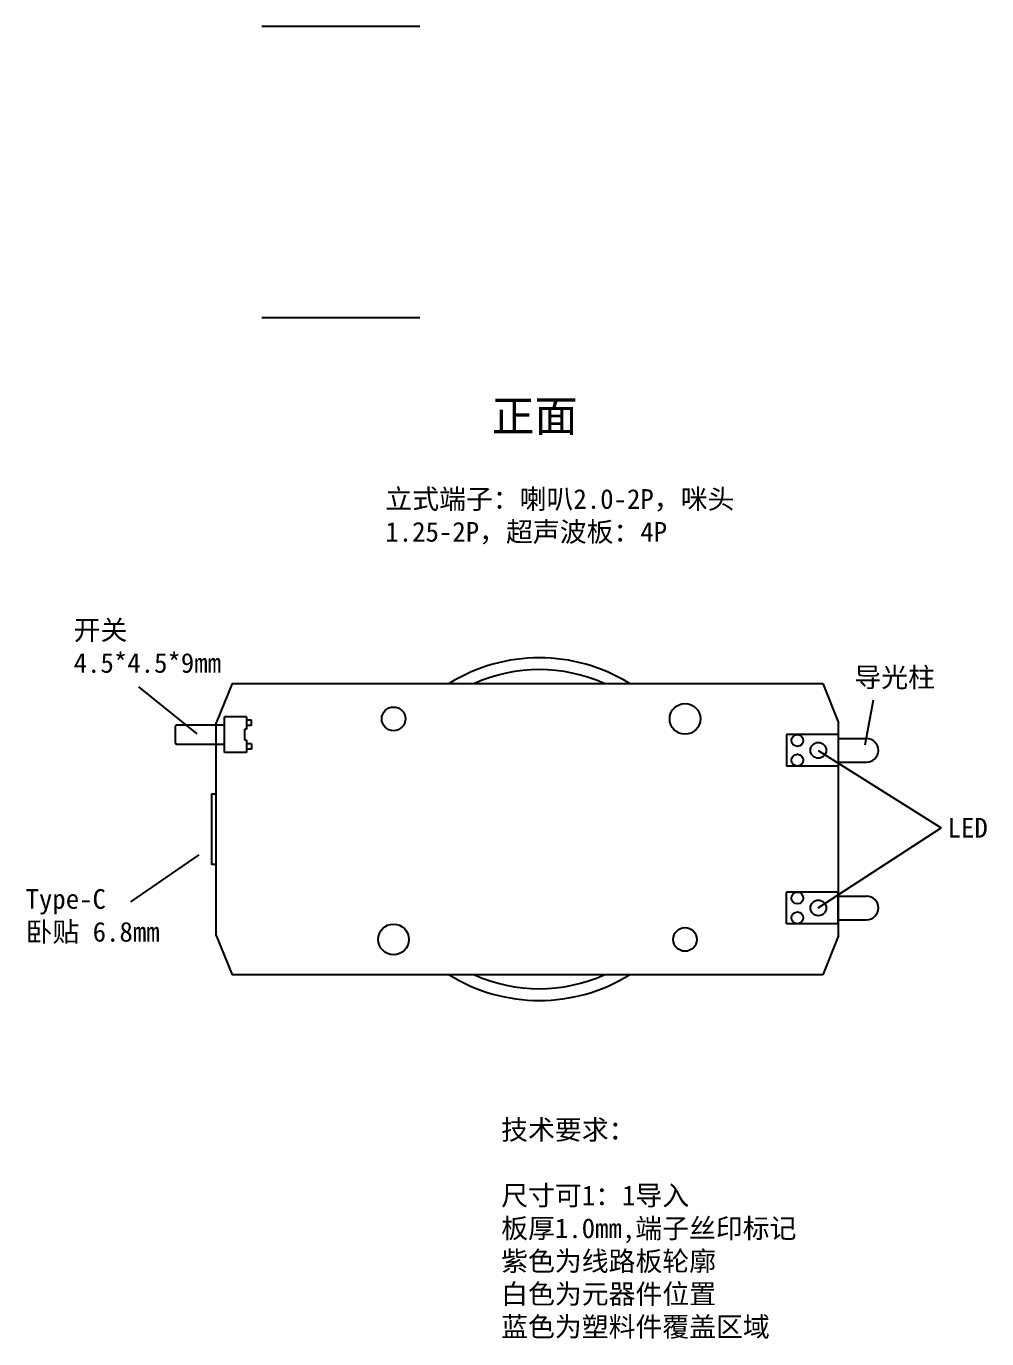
# Model space of a CAD drawing. Header units: millimetres. Extents: x -47 to 308, y 29 to 279.
# Drawn here: x -46.7 to 75.2, y 28.8 to 195.4 of the extents above; entities that cross this region are included whole.
import ezdxf

# ---------------------------------------------------------------- set-up
doc = ezdxf.new("R2010")
doc.units = ezdxf.units.MM
doc.layers.add('图层2', color=3, linetype='Continuous')
doc.styles.get("Standard").update_dxf_attribs({"font": 'arial.ttf'})

msp = doc.modelspace()

# ---------------------------------------------------------------- linework, layer by layer
at = {"color": 6, "linetype": 'Continuous'}
for p, q in [((-16.79, 195.38), (3.26, 195.38)), ((3.26, 158.38), (-16.79, 158.38)), ((-20.56, 111.96), (-22.56, 106.96)), ((-20.56, 111.96), (54.44, 111.96)), ((54.44, 111.96), (56.44, 106.96)), ((-22.56, 79.96), (-22.56, 106.96)), ((56.44, 79.96), (56.44, 106.96)), ((-22.56, 79.96), (-20.56, 74.96)), ((56.44, 79.96), (54.44, 74.96)), ((54.44, 74.96), (-20.56, 74.96))]:
    msp.add_line(p, q, dxfattribs=at)
at = {"color": 7, "linetype": 'Continuous'}
for p, q in [((-21.53, 106.66), (-27.63, 106.66)), ((-21.53, 103.21), (-21.53, 107.71)), ((-18.73, 107.71), (-21.53, 107.71)), ((-18.73, 107.71), (-18.73, 106.16)), ((-18.08, 107.28), (-18.73, 107.28)), ((-18.08, 106.63), (-18.73, 106.63)), ((-18.08, 106.63), (-18.08, 107.28)), ((-27.73, 104.36), (-27.73, 106.56)), ((-18.93, 104.76), (-18.93, 106.16)), ((-18.73, 106.16), (-18.93, 106.16)), ((-27.63, 104.26), (-21.53, 104.26)), ((-18.73, 104.76), (-18.93, 104.76)), ((-18.73, 104.76), (-18.73, 103.21)), ((-18.08, 104.28), (-18.73, 104.28)), ((-18.08, 103.63), (-18.73, 103.63)), ((-18.08, 104.28), (-18.08, 103.63)), ((-18.73, 103.21), (-21.53, 103.21)), ((-23.16, 97.93), (-23.16, 88.99)), ((-23.16, 97.93), (-22.56, 97.93)), ((-22.56, 88.99), (-23.16, 88.99))]:
    msp.add_line(p, q, dxfattribs=at)
at = {"color": 4, "linetype": 'Continuous'}
for p, q in [((56.4, 105.46), (49.8, 105.46)), ((49.8, 105.46), (49.8, 101.46)), ((56.4, 105.46), (56.4, 101.46)), ((56.4, 104.96), (59.98, 104.96)), ((56.4, 101.96), (59.98, 101.96)), ((56.4, 101.46), (49.8, 101.46)), ((56.4, 85.46), (49.8, 85.46)), ((49.8, 81.46), (49.8, 85.46)), ((56.4, 81.46), (56.4, 85.46)), ((56.4, 84.96), (59.98, 84.96)), ((56.4, 81.96), (59.98, 81.96)), ((56.4, 81.46), (49.8, 81.46))]:
    msp.add_line(p, q, dxfattribs=at)
at = {"color": 6, "linetype": 'Continuous'}
for centre, radius in [((-0.06, 107.46), 1.5), ((36.94, 107.46), 1.95), ((51.2, 104.71), 0.75), ((51.2, 102.21), 0.75), ((51.2, 84.71), 0.75), ((51.2, 82.21), 0.75), ((-0.06, 79.46), 1.95), ((36.94, 79.46), 1.5)]:
    msp.add_circle(centre, radius, dxfattribs=at)
for centre in [(53.86, 103.46), (53.86, 83.46)]:
    msp.add_circle(centre, 1)
at = {"color": 4, "linetype": 'Continuous'}
for centre, radius, start, end in [((18.44, 93.46), 21.75, 58.2742, 121.7258), ((18.44, 93.46), 20.25, 66.0049, 113.9951), ((59.98, 103.46), 1.5, 270, 90), ((59.98, 83.46), 1.5, 270, 90), ((18.44, 93.46), 21.75, 238.2742, 301.7258), ((18.44, 93.46), 20.25, 246.0049, 293.9951)]:
    msp.add_arc(centre, radius, start, end, dxfattribs=at)
at = {"color": 7, "linetype": 'Continuous'}
for centre, start, end in [((-27.63, 106.56), 90, 180), ((-27.63, 104.36), 180, 270)]:
    msp.add_arc(centre, 0.1, start, end, dxfattribs=at)
at = {"layer": '图层2', "linetype": 'ByBlock', "lineweight": -2}
for p, q in [((-24.98, 105.57), (-32.39, 111.51)), ((60.82, 109.85), (59.76, 104.11)), ((53.86, 103.46), (69.45, 93.63)), ((53.86, 83.46), (69.45, 93.63)), ((-33.43, 84.24), (-24.73, 90.18))]:
    msp.add_line(p, q, dxfattribs=at)

# ---------------------------------------------------------------- texts
at = {"layer": '图层2', "attachment_point": 1}
for s, width, insert, char_height in [('\\pi16.86879;{\\fSimSun|b1|i0|c134|p2;正面}', 44.5068, (-4.48, 147.91), 4), ('{\\fSimSun|b0|i0|c134|p2;立式端子：喇叭2.0-2P，咪头1.25-2P，超声波板：4P}', 48.98, (-1.1, 136.62), 2.5), ('{\\fSimSun|b0|i0|c134|p2;开关4.5*4.5*9mm}', 22.4589, (-40.67, 119.98), 2.5), ('{\\fSimSun|b0|i0|c134|p2;导光柱}', 15.4835, (58.44, 113.99), 2.5), ('{\\fSimSun|b0|i0|c134|p2;LED}', 15.4835, (70.27, 94.89), 2.5), ('{\\fSimSun|b0|i0|c134|p2;Type-C\\P卧贴 6.8mm}', 22.4589, (-46.78, 85.85), 2.5), ('{\\fSimSun|b0|i0|c134|p2;技术要求：\\P\\P尺寸可1：1导入\\P板厚1.0mm,端子丝印标记\\P紫色为线路板轮廓\\P白色为元器件位置\\P蓝色为塑料件覆盖区域}', 44.5068, (13.6, 56.55), 2.5)]:
    msp.add_mtext_dynamic_manual_height_columns(s, width=width, gutter_width=12.5, heights=[0], dxfattribs=dict(at, insert=insert, char_height=char_height))

doc.saveas('drawing.dxf')
